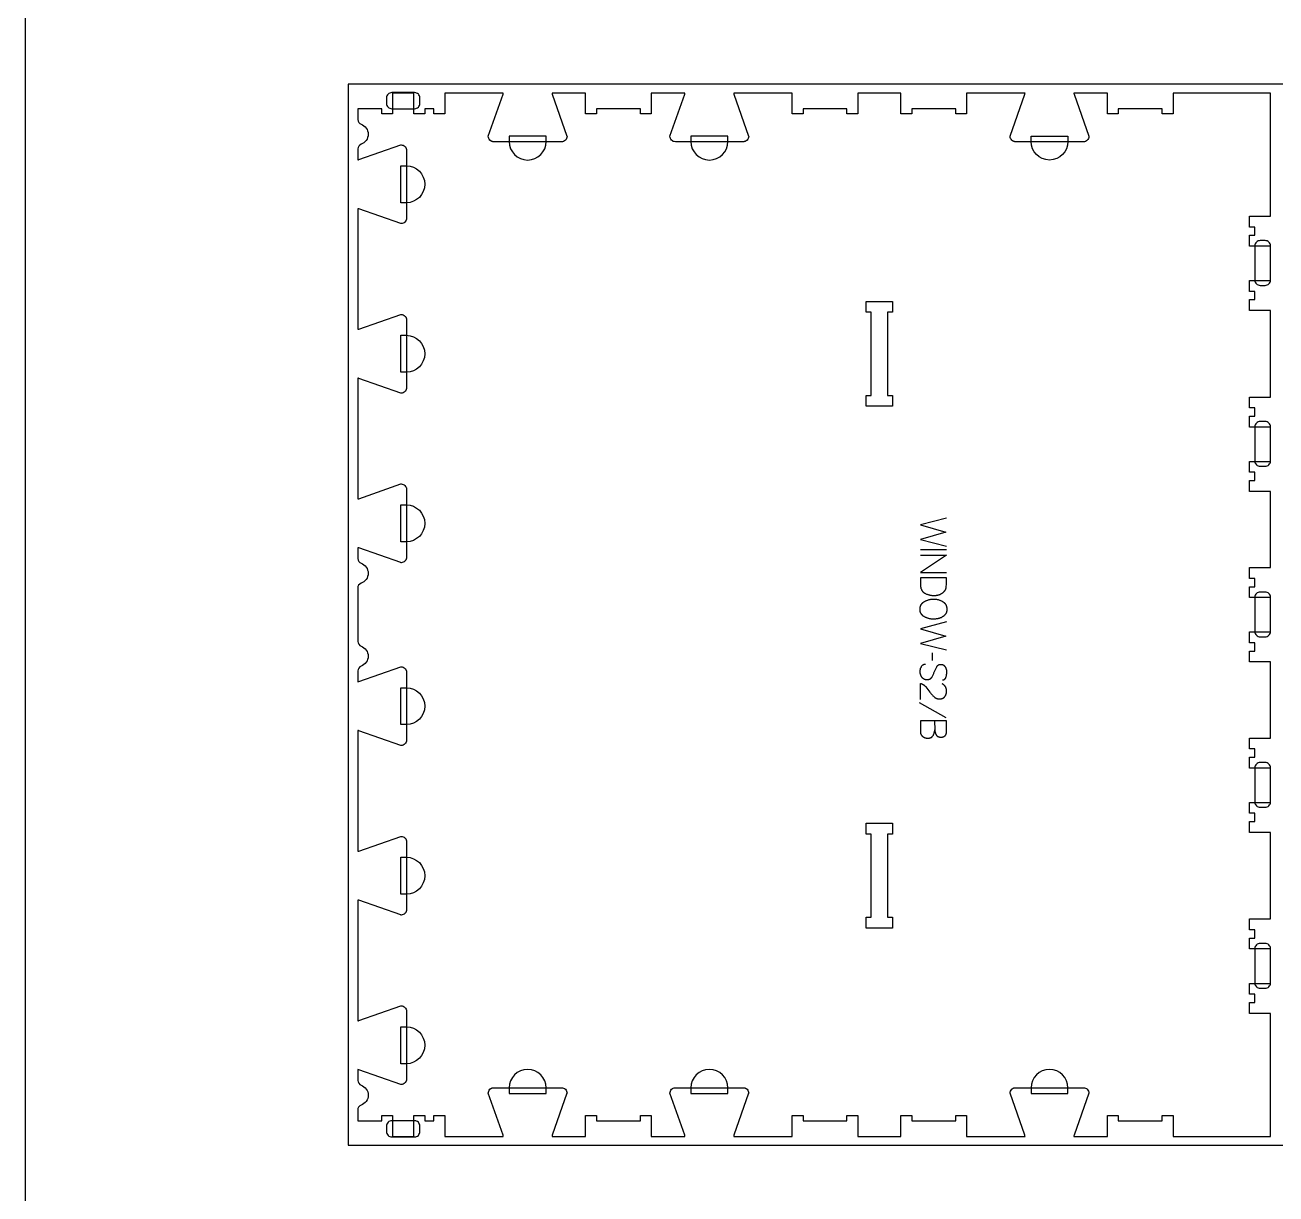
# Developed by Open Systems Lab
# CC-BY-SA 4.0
# Model space of a CAD drawing. Extents: x 0 to 4485, y 0 to 8771.
# Drawn here: x 0 to 1438, y 2387 to 3731 of the extents above; entities that cross this region are included whole.
import ezdxf

# ---------------------------------------------------------------- set-up
doc = ezdxf.new("R2010")
doc.units = 0
for name, color, linetype in [('0_SHEET_SPRUCEPLY_2440X122', 1, 'CONTINUOUS'), ('1_ANYTOOL_1MMDEEP_LABELS_S', 2, 'CONTINUOUS'), ('3_ANYTOOL_CUTTHROUGH_INSID', 4, 'CONTINUOUS'), ('4_ANYTOOL_CUTTHROUGH_OUTSI', 5, 'CONTINUOUS'), ('5_ANYTOOL_HALF_MILL_9MM_IN', 3, 'CONTINUOUS'), ('DONOTCUT', 7, 'CONTINUOUS')]:
    doc.layers.add(name, color=color, linetype=linetype)

msp = doc.modelspace()

# ---------------------------------------------------------------- linework, layer by layer
at = {"layer": '0_SHEET_SPRUCEPLY_2440X122'}
msp.add_lwpolyline([(371.7, 3662.6), (371.7, 2442.6), (2811.7, 2442.6), (2811.7, 3662.6)], close=True, dxfattribs=at)
at = {"layer": '1_ANYTOOL_1MMDEEP_LABELS_S', "color": 2}
for points in [[(1059.6, 3163.7), (1029.6, 3155.9), (1058.7, 3147.5), (1029.6, 3139), (1059.6, 3131.5)], [(1059.6, 3127.1), (1029.6, 3127.1)], [(1029.6, 3121.1), (1059.6, 3121.1), (1029.6, 3101.1), (1059.6, 3101.1)], [(1059.6, 3044.3), (1029.6, 3036.5), (1058.7, 3028.1), (1029.6, 3019.6), (1059.6, 3012.1)], [(1043.5, 2999.9), (1043.4, 3008.7)], [(1055, 2977.7), (1055.2, 2977.7), (1055.3, 2977.7), (1055.4, 2977.7), (1055.5, 2977.7), (1055.6, 2977.7), (1055.7, 2977.7), (1055.7, 2977.7), (1055.8, 2977.7), (1055.9, 2977.7), (1056, 2977.8), (1056.1, 2977.8), (1056.2, 2977.8), (1056.2, 2977.8), (1056.3, 2977.8), (1056.4, 2977.9), (1056.5, 2977.9), (1056.6, 2977.9), (1056.6, 2977.9), (1056.7, 2978), (1056.8, 2978), (1056.9, 2978), (1056.9, 2978.1), (1057, 2978.1), (1057.1, 2978.2), (1057.1, 2978.2), (1057.2, 2978.2), (1057.3, 2978.3), (1057.3, 2978.3), (1057.4, 2978.4), (1057.5, 2978.4), (1057.5, 2978.5), (1057.6, 2978.5), (1057.7, 2978.6), (1057.7, 2978.6), (1057.8, 2978.7), (1057.8, 2978.8), (1057.9, 2978.8), (1057.9, 2978.9), (1058, 2978.9), (1058.1, 2979), (1058.1, 2979.1), (1058.2, 2979.1), (1058.2, 2979.2), (1058.3, 2979.3), (1058.3, 2979.4), (1058.4, 2979.4), (1058.4, 2979.5), (1058.4, 2979.6), (1058.5, 2979.7), (1058.5, 2979.7), (1058.6, 2979.8), (1058.7, 2980), (1058.7, 2980.2), (1058.8, 2980.3), (1058.9, 2980.5), (1058.9, 2980.7), (1059, 2980.9), (1059.2, 2981.7), (1059.4, 2982.5), (1059.6, 2983.3), (1059.7, 2984.1), (1059.8, 2984.5), (1059.8, 2984.9), (1059.9, 2985.2), (1059.9, 2985.6), (1059.9, 2986), (1059.9, 2986.3), (1059.9, 2986.7), (1059.9, 2987), (1059.9, 2987.2), (1059.9, 2987.4), (1059.9, 2987.6), (1059.9, 2987.8), (1059.9, 2988), (1059.9, 2988.2), (1059.9, 2988.4), (1059.8, 2988.6), (1059.8, 2988.8), (1059.8, 2988.9), (1059.7, 2989.1), (1059.7, 2989.3), (1059.6, 2989.5), (1059.6, 2989.7), (1059.5, 2989.8), (1059.5, 2990), (1059.4, 2990.2), (1059.4, 2990.4), (1059.3, 2990.5), (1059.2, 2990.7), (1059.2, 2990.9), (1059.1, 2991), (1059, 2991.2), (1058.9, 2991.4), (1058.8, 2991.5), (1058.7, 2991.7), (1058.6, 2991.9), (1058.6, 2992), (1058.4, 2992.2), (1058.3, 2992.3), (1058.2, 2992.5), (1058.1, 2992.7), (1058, 2992.8), (1057.9, 2993), (1057.8, 2993.1), (1057.6, 2993.2), (1057.5, 2993.4), (1057.4, 2993.5), (1057.3, 2993.6), (1057.1, 2993.7), (1057, 2993.9), (1056.8, 2994), (1056.7, 2994.1), (1056.5, 2994.2), (1056.4, 2994.3), (1056.2, 2994.4), (1056.1, 2994.4), (1055.9, 2994.5), (1055.7, 2994.6), (1055.6, 2994.7), (1055.4, 2994.7), (1055.2, 2994.8), (1055.1, 2994.8), (1054.9, 2994.9), (1054.7, 2994.9), (1054.5, 2995), (1054.3, 2995), (1054.1, 2995.1), (1053.9, 2995.1), (1053.7, 2995.1), (1053.5, 2995.1), (1053.3, 2995.1), (1053.1, 2995.1), (1052.9, 2995.1), (1052.7, 2995.1), (1052.5, 2995.1), (1052.3, 2995.1), (1052.1, 2995.1), (1051.9, 2995.1), (1051.7, 2995), (1051.5, 2995), (1051.3, 2995), (1051.1, 2994.9), (1050.9, 2994.9), (1050.8, 2994.8), (1050.6, 2994.7), (1050.5, 2994.7), (1050.4, 2994.7), (1050.3, 2994.6), (1050.2, 2994.6), (1050.2, 2994.6), (1050.1, 2994.5), (1050, 2994.5), (1049.9, 2994.4), (1049.8, 2994.4), (1049.8, 2994.3), (1049.7, 2994.3), (1049.6, 2994.2), (1049.5, 2994.2), (1049.5, 2994.1), (1049.4, 2994.1), (1049.3, 2994), (1049.2, 2994), (1049.2, 2993.9), (1049.1, 2993.9), (1049, 2993.8), (1049, 2993.7), (1048.9, 2993.7), (1048.8, 2993.6), (1048.8, 2993.6), (1048.6, 2993.4), (1048.5, 2993.3), (1048.4, 2993.1), (1048.3, 2993), (1048.2, 2992.8), (1048.1, 2992.7), (1048, 2992.5), (1047.9, 2992.3), (1047.5, 2991.6), (1047.1, 2990.9), (1046.7, 2990.1), (1046.4, 2989.4), (1046, 2988.6), (1045.7, 2987.8), (1045.4, 2987), (1045.1, 2986.1), (1044.7, 2985.3), (1044.4, 2984.5), (1044.1, 2983.7), (1043.7, 2983), (1043.3, 2982.2), (1042.9, 2981.5), (1042.5, 2980.8), (1042.1, 2980.1), (1042, 2979.9), (1041.9, 2979.8), (1041.8, 2979.6), (1041.7, 2979.5), (1041.7, 2979.5), (1041.6, 2979.4), (1041.5, 2979.3), (1041.5, 2979.3), (1041.4, 2979.2), (1041.3, 2979.1), (1041.3, 2979.1), (1041.2, 2979), (1041.1, 2978.9), (1041.1, 2978.9), (1041, 2978.8), (1040.9, 2978.8), (1040.8, 2978.7), (1040.8, 2978.7), (1040.7, 2978.6), (1040.6, 2978.5), (1040.5, 2978.5), (1040.5, 2978.4), (1040.4, 2978.4), (1040.3, 2978.4), (1040.2, 2978.3), (1040.1, 2978.3), (1040.1, 2978.2), (1040, 2978.2), (1039.9, 2978.1), (1039.8, 2978.1), (1039.7, 2978.1), (1039.6, 2978), (1039.6, 2978), (1039.5, 2978), (1039.4, 2978), (1039.3, 2977.9), (1039.2, 2977.9), (1039, 2977.8), (1038.8, 2977.8), (1038.6, 2977.8), (1038.4, 2977.7), (1038.2, 2977.7), (1038, 2977.7), (1037.8, 2977.7), (1037.6, 2977.7), (1037.4, 2977.7), (1037.1, 2977.7), (1036.9, 2977.7), (1036.7, 2977.7), (1036.4, 2977.7), (1036.2, 2977.7), (1036, 2977.8), (1035.8, 2977.8), (1035.6, 2977.9), (1035.3, 2977.9), (1035.1, 2978), (1034.9, 2978), (1034.7, 2978.1), (1034.5, 2978.1), (1034.3, 2978.2), (1034.1, 2978.3), (1034, 2978.4), (1033.8, 2978.5), (1033.6, 2978.5), (1033.4, 2978.6), (1033.3, 2978.7), (1033.1, 2978.9), (1032.9, 2979), (1032.8, 2979.1), (1032.6, 2979.2), (1032.4, 2979.3), (1032.3, 2979.5), (1032.2, 2979.6), (1032, 2979.7), (1031.9, 2979.9), (1031.7, 2980), (1031.6, 2980.2), (1031.5, 2980.4), (1031.4, 2980.5), (1031.2, 2980.7), (1031.1, 2980.9), (1030.9, 2981.2), (1030.7, 2981.6), (1030.5, 2982), (1030.3, 2982.3), (1030.2, 2982.7), (1030, 2983.1), (1029.9, 2983.3), (1029.9, 2983.5), (1029.8, 2983.7), (1029.7, 2983.9), (1029.7, 2984), (1029.6, 2984.2), (1029.6, 2984.4), (1029.5, 2984.6), (1029.5, 2984.8), (1029.5, 2985), (1029.4, 2985.2), (1029.4, 2985.4), (1029.4, 2985.6), (1029.3, 2985.8), (1029.3, 2986.2), (1029.3, 2986.7), (1029.3, 2987.1), (1029.3, 2987.5), (1029.3, 2987.9), (1029.3, 2988.3), (1029.3, 2988.7), (1029.4, 2989.1), (1029.5, 2989.5), (1029.5, 2989.9), (1029.6, 2990.2), (1029.7, 2990.6), (1029.8, 2991), (1030, 2991.4), (1030.1, 2991.7), (1030.3, 2992.1), (1030.4, 2992.4), (1030.6, 2992.8), (1030.8, 2993.1), (1030.9, 2993.3), (1031, 2993.5), (1031.1, 2993.6), (1031.2, 2993.8), (1031.3, 2993.9), (1031.4, 2994.1), (1031.6, 2994.2), (1031.7, 2994.3), (1031.8, 2994.5), (1031.9, 2994.6), (1032.1, 2994.7), (1032.2, 2994.8), (1032.3, 2994.9), (1032.3, 2994.9), (1032.4, 2995), (1032.5, 2995), (1032.5, 2995.1), (1032.6, 2995.1), (1032.7, 2995.1), (1032.8, 2995.2), (1032.8, 2995.2), (1032.9, 2995.3), (1033, 2995.3), (1033.1, 2995.3), (1033.1, 2995.4), (1033.2, 2995.4), (1033.3, 2995.5), (1033.4, 2995.5), (1033.4, 2995.5), (1033.5, 2995.5), (1033.6, 2995.6), (1033.7, 2995.6), (1033.9, 2995.7), (1034, 2995.7), (1034.2, 2995.7), (1034.4, 2995.8), (1034.5, 2995.8), (1034.7, 2995.8), (1034.9, 2995.8), (1035.1, 2995.9), (1035.3, 2995.9), (1035.5, 2995.9)], [(1029.6, 2955.3), (1029.7, 2973.6), (1030.1, 2973.5), (1030.4, 2973.4), (1030.6, 2973.3), (1030.8, 2973.2), (1031, 2973.1), (1031.2, 2973.1), (1031.5, 2973), (1031.7, 2972.9), (1031.9, 2972.8), (1032.1, 2972.6), (1032.3, 2972.5), (1032.5, 2972.4), (1032.7, 2972.3), (1032.9, 2972.2), (1033.1, 2972.1), (1033.3, 2971.9), (1033.4, 2971.8), (1033.6, 2971.7), (1033.8, 2971.5), (1034, 2971.4), (1034.2, 2971.2), (1034.4, 2971.1), (1034.5, 2970.9), (1034.7, 2970.8), (1034.9, 2970.6), (1035, 2970.5), (1035.2, 2970.3), (1035.4, 2970.1), (1035.5, 2969.9), (1035.8, 2969.6), (1037.1, 2968.1), (1038.2, 2966.6), (1039.4, 2965.1), (1040.5, 2963.6), (1041.1, 2962.8), (1041.7, 2962.1), (1042.2, 2961.4), (1042.8, 2960.7), (1043.4, 2960), (1044, 2959.4), (1044.6, 2958.8), (1045.2, 2958.2), (1045.4, 2958), (1045.6, 2957.9), (1045.7, 2957.7), (1045.9, 2957.6), (1046.1, 2957.5), (1046.2, 2957.4), (1046.4, 2957.2), (1046.6, 2957.1), (1046.7, 2957), (1046.9, 2956.9), (1047.1, 2956.8), (1047.3, 2956.7), (1047.5, 2956.6), (1047.6, 2956.5), (1047.8, 2956.5), (1048, 2956.4), (1048.2, 2956.3), (1048.4, 2956.3), (1048.6, 2956.2), (1048.8, 2956.1), (1049, 2956.1), (1049.2, 2956), (1049.4, 2956), (1049.6, 2955.9), (1049.8, 2955.9), (1050, 2955.9), (1050.3, 2955.9), (1050.5, 2955.8), (1050.7, 2955.8), (1050.9, 2955.8), (1051.1, 2955.8), (1051.4, 2955.8), (1051.6, 2955.8), (1051.9, 2955.8), (1052.1, 2955.8), (1052.4, 2955.8), (1052.6, 2955.9), (1052.8, 2955.9), (1053, 2955.9), (1053.3, 2956), (1053.5, 2956), (1053.7, 2956), (1053.9, 2956.1), (1054.1, 2956.2), (1054.3, 2956.2), (1054.5, 2956.3), (1054.7, 2956.4), (1054.9, 2956.4), (1055.1, 2956.5), (1055.3, 2956.6), (1055.5, 2956.7), (1055.7, 2956.8), (1055.8, 2956.9), (1056, 2957), (1056.2, 2957.1), (1056.3, 2957.2), (1056.5, 2957.3), (1056.6, 2957.5), (1056.8, 2957.6), (1056.9, 2957.7), (1057.1, 2957.9), (1057.2, 2958), (1057.4, 2958.2), (1057.5, 2958.3), (1057.6, 2958.5), (1057.8, 2958.6), (1057.9, 2958.8), (1058, 2959), (1058.1, 2959.2), (1058.2, 2959.3), (1058.3, 2959.5), (1058.4, 2959.7), (1058.5, 2959.9), (1058.6, 2960), (1058.7, 2960.2), (1058.8, 2960.4), (1058.9, 2960.6), (1058.9, 2960.8), (1059, 2961), (1059.1, 2961.2), (1059.1, 2961.4), (1059.2, 2961.6), (1059.3, 2961.8), (1059.3, 2962), (1059.4, 2962.2), (1059.4, 2962.4), (1059.4, 2962.6), (1059.5, 2962.9), (1059.5, 2963.1), (1059.5, 2963.3), (1059.6, 2963.5), (1059.6, 2963.8), (1059.6, 2964), (1059.6, 2964.2), (1059.6, 2964.7), (1059.6, 2965.1), (1059.6, 2965.4), (1059.6, 2965.8), (1059.5, 2966.1), (1059.5, 2966.5), (1059.4, 2966.8), (1059.4, 2967.1), (1059.3, 2967.5), (1059.2, 2967.8), (1059.2, 2967.9), (1059.1, 2968.1), (1059.1, 2968.2), (1059, 2968.4), (1058.9, 2968.5), (1058.9, 2968.7), (1058.8, 2968.8), (1058.8, 2969), (1058.7, 2969.1), (1058.6, 2969.2), (1058.6, 2969.4), (1058.5, 2969.5), (1058.4, 2969.7), (1058.3, 2969.8), (1058.2, 2969.9), (1058.2, 2970.1), (1058.1, 2970.2), (1058, 2970.3), (1057.9, 2970.4), (1057.8, 2970.6), (1057.7, 2970.7), (1057.6, 2970.8), (1057.5, 2970.9), (1057.4, 2971), (1057.3, 2971.2), (1057.2, 2971.3), (1057.1, 2971.4), (1057, 2971.5), (1056.9, 2971.6), (1056.7, 2971.7), (1056.6, 2971.8), (1056.5, 2971.9), (1056.2, 2972.1), (1056, 2972.3), (1055.7, 2972.5), (1055.4, 2972.7), (1055.1, 2972.9), (1054.8, 2973), (1054.5, 2973.2)], [(1059.1, 2934.1), (1028.4, 2951.3)], [(1059.6, 2930.7), (1029.6, 2930.7), (1029.6, 2921), (1029.5, 2918.5), (1029.5, 2918.2), (1029.5, 2918), (1029.5, 2917.8), (1029.5, 2917.6), (1029.5, 2917.4), (1029.6, 2917.1), (1029.6, 2916.9), (1029.6, 2916.7), (1029.7, 2916.5), (1029.7, 2916.3), (1029.8, 2916.1), (1029.8, 2915.9), (1029.9, 2915.7), (1029.9, 2915.6), (1030, 2915.4), (1030.1, 2915.2), (1030.2, 2915), (1030.3, 2914.8), (1030.4, 2914.7), (1030.5, 2914.5), (1030.6, 2914.3), (1030.7, 2914.2), (1030.8, 2914), (1030.9, 2913.8), (1031.1, 2913.7), (1031.2, 2913.5), (1031.3, 2913.4), (1031.5, 2913.3), (1031.6, 2913.1), (1031.8, 2913), (1031.9, 2912.8), (1032.1, 2912.7), (1032.3, 2912.6), (1032.5, 2912.5), (1032.6, 2912.3), (1032.8, 2912.2), (1033, 2912.1), (1033.2, 2912), (1033.3, 2911.9), (1033.5, 2911.8), (1033.7, 2911.7), (1033.9, 2911.6), (1034, 2911.5), (1034.2, 2911.4), (1034.4, 2911.4), (1034.6, 2911.3), (1034.8, 2911.2), (1035, 2911.1), (1035.2, 2911.1), (1035.4, 2911), (1035.5, 2911), (1035.7, 2910.9), (1035.9, 2910.9), (1036.1, 2910.8), (1036.3, 2910.8), (1036.5, 2910.8), (1036.7, 2910.7), (1036.9, 2910.7), (1037.1, 2910.7), (1037.3, 2910.7), (1037.5, 2910.6), (1037.7, 2910.6), (1037.9, 2910.6), (1038.1, 2910.6), (1038.4, 2910.6), (1038.6, 2910.6), (1038.9, 2910.7), (1039.1, 2910.7), (1039.3, 2910.7), (1039.6, 2910.7), (1039.8, 2910.8), (1040, 2910.8), (1040.2, 2910.9), (1040.5, 2910.9), (1040.7, 2911), (1040.9, 2911), (1041.1, 2911.1), (1041.3, 2911.2), (1041.4, 2911.3), (1041.6, 2911.4), (1041.7, 2911.4), (1041.8, 2911.5), (1041.9, 2911.5), (1042, 2911.6), (1042.1, 2911.6), (1042.2, 2911.7), (1042.2, 2911.7), (1042.3, 2911.8), (1042.4, 2911.8), (1042.5, 2911.9), (1042.6, 2911.9), (1042.6, 2912), (1042.7, 2912.1), (1042.8, 2912.1), (1042.9, 2912.2), (1042.9, 2912.3), (1043, 2912.3), (1043.1, 2912.4), (1043.2, 2912.5), (1043.2, 2912.6), (1043.3, 2912.6), (1043.4, 2912.7), (1043.5, 2912.9), (1043.6, 2913), (1043.7, 2913.2), (1043.9, 2913.4), (1044, 2913.5), (1044.2, 2913.9), (1044.4, 2914.3), (1044.6, 2914.7), (1044.8, 2915), (1044.9, 2915.4), (1045.1, 2915.8), (1045.3, 2916.2), (1045.4, 2916.6), (1045.5, 2917.1), (1045.6, 2917.5), (1045.7, 2917.9), (1045.8, 2918.3), (1045.9, 2918.8), (1046, 2919.2), (1046, 2919.7), (1046.1, 2920.1)], [(1045.9, 2930.7), (1046.1, 2920.1), (1046.1, 2919.7), (1046.1, 2919.4), (1046.2, 2919), (1046.2, 2918.6), (1046.3, 2918.2), (1046.4, 2917.8), (1046.5, 2917.5), (1046.6, 2917.1), (1046.7, 2916.8), (1046.8, 2916.4), (1046.9, 2916.1), (1047, 2915.7), (1047.2, 2915.4), (1047.3, 2915.1), (1047.5, 2914.7), (1047.6, 2914.4), (1047.7, 2914.3), (1047.7, 2914.3), (1047.8, 2914.2), (1047.8, 2914.1), (1047.9, 2914), (1047.9, 2914), (1048, 2913.9), (1048, 2913.8), (1048.1, 2913.8), (1048.1, 2913.7), (1048.2, 2913.6), (1048.2, 2913.6), (1048.3, 2913.5), (1048.3, 2913.4), (1048.4, 2913.4), (1048.5, 2913.3), (1048.5, 2913.3), (1048.6, 2913.2), (1048.7, 2913.2), (1048.7, 2913.1), (1048.8, 2913), (1048.9, 2913), (1049, 2912.9), (1049, 2912.9), (1049.1, 2912.8), (1049.2, 2912.8), (1049.3, 2912.8), (1049.3, 2912.7), (1049.4, 2912.7), (1049.5, 2912.6), (1049.6, 2912.6), (1049.7, 2912.5), (1049.8, 2912.5), (1049.9, 2912.5), (1050, 2912.4), (1050.2, 2912.3), (1050.4, 2912.3), (1050.6, 2912.2), (1050.8, 2912.2), (1051, 2912.1), (1051.2, 2912.1), (1051.4, 2912), (1051.7, 2912), (1051.9, 2912), (1052.1, 2912), (1052.4, 2911.9), (1052.6, 2911.9), (1052.9, 2911.9), (1053.1, 2911.9), (1053.5, 2911.9), (1053.7, 2911.9), (1053.9, 2911.9), (1054.1, 2912), (1054.3, 2912), (1054.5, 2912), (1054.6, 2912), (1054.8, 2912), (1055, 2912.1), (1055.2, 2912.1), (1055.3, 2912.1), (1055.5, 2912.2), (1055.7, 2912.2), (1055.8, 2912.3), (1056, 2912.3), (1056.1, 2912.4), (1056.3, 2912.4), (1056.4, 2912.5), (1056.5, 2912.6), (1056.7, 2912.6), (1056.8, 2912.7), (1056.9, 2912.8), (1057.1, 2912.9), (1057.2, 2912.9), (1057.3, 2913), (1057.4, 2913.1), (1057.6, 2913.2), (1057.7, 2913.3), (1057.8, 2913.4), (1057.9, 2913.5), (1058, 2913.6), (1058.1, 2913.7), (1058.2, 2913.8), (1058.3, 2913.9), (1058.4, 2914), (1058.5, 2914.1), (1058.5, 2914.3), (1058.6, 2914.4), (1058.7, 2914.5), (1058.8, 2914.7), (1058.8, 2914.8), (1058.9, 2914.9), (1059, 2915.1), (1059, 2915.2), (1059.1, 2915.4), (1059.1, 2915.5), (1059.2, 2915.7), (1059.2, 2915.8), (1059.3, 2916), (1059.3, 2916.2), (1059.4, 2916.3), (1059.4, 2916.5), (1059.4, 2916.7), (1059.5, 2916.9), (1059.5, 2917), (1059.5, 2917.2), (1059.5, 2917.4), (1059.6, 2917.6), (1059.6, 2917.8), (1059.6, 2918.2), (1059.6, 2918.6), (1059.6, 2930.7)]]:
    msp.add_lwpolyline(points, dxfattribs=at)
for points in [[(1059.6, 3095), (1029.6, 3095), (1029.7, 3086.5), (1029.7, 3086.1), (1029.7, 3085.7), (1029.7, 3085.3), (1029.8, 3084.9), (1029.8, 3084.5), (1029.9, 3084.2), (1030, 3083.8), (1030, 3083.4), (1030.1, 3083.1), (1030.2, 3082.8), (1030.3, 3082.4), (1030.4, 3082.1), (1030.6, 3081.8), (1030.6, 3081.6), (1030.7, 3081.5), (1030.8, 3081.3), (1030.8, 3081.2), (1030.9, 3081), (1031, 3080.9), (1031.1, 3080.7), (1031.1, 3080.6), (1031.2, 3080.5), (1031.3, 3080.3), (1031.4, 3080.2), (1031.5, 3080), (1031.6, 3079.9), (1031.7, 3079.8), (1031.8, 3079.7), (1031.9, 3079.5), (1032, 3079.4), (1032.1, 3079.3), (1032.2, 3079.2), (1032.3, 3079), (1032.4, 3078.9), (1032.5, 3078.8), (1032.7, 3078.7), (1032.8, 3078.6), (1032.9, 3078.5), (1033, 3078.4), (1033.2, 3078.3), (1033.3, 3078.2), (1033.4, 3078.1), (1033.5, 3078), (1033.7, 3077.9), (1033.8, 3077.8), (1034.1, 3077.6), (1034.4, 3077.4), (1034.7, 3077.3), (1035.3, 3076.9), (1035.9, 3076.6), (1036.6, 3076.4), (1037.2, 3076.1), (1037.9, 3075.9), (1038.5, 3075.7), (1039.2, 3075.5), (1039.8, 3075.3), (1040.5, 3075.1), (1041.1, 3075), (1041.8, 3074.9), (1042.5, 3074.8), (1043.2, 3074.7), (1043.9, 3074.7), (1044.6, 3074.7), (1045.3, 3074.6), (1045.9, 3074.7), (1046.5, 3074.7), (1047.1, 3074.7), (1047.6, 3074.8), (1048.2, 3074.9), (1048.5, 3074.9), (1048.8, 3075), (1049.1, 3075.1), (1049.3, 3075.1), (1049.6, 3075.2), (1049.9, 3075.3), (1050.2, 3075.3), (1050.4, 3075.4), (1050.7, 3075.5), (1051, 3075.6), (1051.3, 3075.7), (1051.5, 3075.8), (1051.8, 3075.9), (1052.1, 3076), (1052.6, 3076.3), (1053.1, 3076.5), (1053.6, 3076.8), (1054.1, 3077.1), (1054.4, 3077.3), (1054.7, 3077.5), (1055, 3077.7), (1055.3, 3077.9), (1055.6, 3078.1), (1055.8, 3078.3), (1056.1, 3078.6), (1056.3, 3078.8), (1056.5, 3079), (1056.8, 3079.2), (1057, 3079.5), (1057.2, 3079.7), (1057.4, 3079.9), (1057.6, 3080.2), (1057.7, 3080.4), (1057.9, 3080.6), (1058.1, 3080.9), (1058.2, 3081.1), (1058.4, 3081.4), (1058.5, 3081.7), (1058.6, 3081.9), (1058.7, 3082.2), (1058.8, 3082.5), (1058.9, 3082.7), (1059, 3083), (1059.1, 3083.3), (1059.1, 3083.6), (1059.2, 3083.9), (1059.2, 3084.1), (1059.3, 3084.4), (1059.3, 3084.7), (1059.3, 3085), (1059.4, 3087.5), (1059.5, 3089.9), (1059.6, 3092.5)], [(1059.9, 3058.6), (1059.9, 3058.2), (1059.9, 3057.8), (1059.9, 3057.5), (1059.9, 3057.1), (1059.8, 3057), (1059.8, 3056.8), (1059.8, 3056.6), (1059.7, 3056.4), (1059.7, 3056.3), (1059.7, 3056.1), (1059.6, 3056), (1059.6, 3055.8), (1059.5, 3055.6), (1059.5, 3055.5), (1059.4, 3055.3), (1059.4, 3055.2), (1059.3, 3055), (1059.2, 3054.9), (1059.2, 3054.7), (1059.1, 3054.6), (1059, 3054.4), (1059, 3054.3), (1058.9, 3054.1), (1058.8, 3054), (1058.7, 3053.9), (1058.6, 3053.7), (1058.6, 3053.6), (1058.5, 3053.5), (1058.3, 3053.2), (1058.1, 3053), (1057.9, 3052.7), (1057.7, 3052.5), (1057.5, 3052.2), (1057.2, 3052), (1057, 3051.8), (1056.8, 3051.6), (1056.6, 3051.3), (1056.3, 3051.1), (1056.1, 3050.9), (1055.8, 3050.7), (1055.5, 3050.6), (1055.3, 3050.4), (1055, 3050.2), (1054.7, 3050), (1054.4, 3049.9), (1054.1, 3049.7), (1053.8, 3049.5), (1053.6, 3049.4), (1053.3, 3049.2), (1052.9, 3049.1), (1052.6, 3049), (1052.3, 3048.9), (1052, 3048.7), (1051.7, 3048.6), (1051.4, 3048.5), (1051, 3048.4), (1050.7, 3048.3), (1050.4, 3048.2), (1050, 3048.1), (1049.7, 3048), (1049, 3047.9), (1048.3, 3047.8), (1047.7, 3047.7), (1047, 3047.6), (1046.4, 3047.5), (1045.7, 3047.5), (1045.1, 3047.4), (1044.4, 3047.4), (1043.8, 3047.4), (1043.2, 3047.5), (1042.5, 3047.5), (1041.9, 3047.6), (1041.2, 3047.7), (1040.6, 3047.8), (1040, 3048), (1039.3, 3048.1), (1038.7, 3048.3), (1038.1, 3048.5), (1037.4, 3048.7), (1036.8, 3049), (1036.1, 3049.3), (1035.5, 3049.5), (1034.9, 3049.9), (1034.2, 3050.2), (1033.9, 3050.4), (1033.6, 3050.6), (1033.3, 3050.7), (1033, 3050.9), (1032.8, 3051.1), (1032.5, 3051.3), (1032.2, 3051.6), (1032, 3051.8), (1031.9, 3051.9), (1031.8, 3052), (1031.7, 3052.1), (1031.5, 3052.2), (1031.4, 3052.4), (1031.3, 3052.5), (1031.2, 3052.6), (1031.1, 3052.7), (1031, 3052.8), (1030.9, 3053), (1030.8, 3053.1), (1030.7, 3053.2), (1030.7, 3053.4), (1030.6, 3053.5), (1030.5, 3053.6), (1030.4, 3053.8), (1030.3, 3053.9), (1030.3, 3054), (1030.2, 3054.2), (1030.1, 3054.3), (1030, 3054.5), (1030, 3054.6), (1029.9, 3054.7), (1029.8, 3054.9), (1029.8, 3055), (1029.7, 3055.2), (1029.7, 3055.3), (1029.6, 3055.5), (1029.5, 3055.8), (1029.4, 3056.1), (1029.4, 3056.5), (1029.3, 3056.8), (1029.3, 3057.1), (1029.2, 3057.5), (1029.2, 3057.8), (1029.2, 3058.2), (1029.1, 3058.5), (1029.1, 3058.9), (1029.1, 3059.3), (1029.2, 3059.7), (1029.2, 3060), (1029.2, 3060.4), (1029.3, 3060.8), (1029.3, 3061.1), (1029.4, 3061.5), (1029.5, 3061.8), (1029.5, 3062.1), (1029.6, 3062.4), (1029.7, 3062.6), (1029.7, 3062.8), (1029.8, 3062.9), (1029.9, 3063.1), (1029.9, 3063.2), (1030, 3063.4), (1030.1, 3063.5), (1030.1, 3063.7), (1030.2, 3063.8), (1030.3, 3064), (1030.3, 3064.1), (1030.4, 3064.2), (1030.5, 3064.4), (1030.6, 3064.5), (1030.7, 3064.6), (1030.8, 3064.8), (1030.9, 3064.9), (1031, 3065), (1031.1, 3065.2), (1031.2, 3065.3), (1031.3, 3065.4), (1031.4, 3065.5), (1031.5, 3065.7), (1031.6, 3065.8), (1031.7, 3065.9), (1031.8, 3066), (1031.9, 3066.1), (1032, 3066.3), (1032.2, 3066.4), (1032.3, 3066.5), (1032.6, 3066.7), (1032.8, 3066.9), (1033.1, 3067.1), (1033.4, 3067.3), (1033.7, 3067.5), (1034, 3067.7), (1034.3, 3067.8), (1035, 3068.2), (1035.6, 3068.5), (1036.3, 3068.8), (1036.9, 3069.1), (1037.6, 3069.3), (1038.2, 3069.5), (1038.9, 3069.7), (1039.5, 3069.9), (1040.2, 3070.1), (1040.8, 3070.2), (1041.5, 3070.3), (1042.1, 3070.4), (1042.8, 3070.5), (1043.4, 3070.6), (1044.1, 3070.6), (1044.7, 3070.6), (1045.4, 3070.6), (1046.1, 3070.6), (1046.8, 3070.5), (1047.5, 3070.4), (1048.1, 3070.3), (1048.8, 3070.2), (1049.5, 3070.1), (1050.1, 3069.9), (1050.8, 3069.7), (1051.4, 3069.5), (1052, 3069.2), (1052.7, 3069), (1053.3, 3068.7), (1053.9, 3068.4), (1054.5, 3068.1), (1055.1, 3067.7), (1055.4, 3067.5), (1055.7, 3067.3), (1056, 3067.1), (1056.3, 3066.9), (1056.5, 3066.7), (1056.8, 3066.5), (1057, 3066.3), (1057.2, 3066.1), (1057.3, 3065.9), (1057.5, 3065.8), (1057.6, 3065.7), (1057.7, 3065.6), (1057.8, 3065.5), (1057.9, 3065.3), (1058, 3065.2), (1058.1, 3065.1), (1058.2, 3064.9), (1058.2, 3064.8), (1058.3, 3064.7), (1058.4, 3064.5), (1058.5, 3064.4), (1058.6, 3064.3), (1058.7, 3064.1), (1058.7, 3064), (1058.8, 3063.8), (1058.9, 3063.7), (1059, 3063.4), (1059.1, 3063.1), (1059.3, 3062.8), (1059.4, 3062.5), (1059.5, 3062.2), (1059.6, 3061.8), (1059.6, 3061.5), (1059.7, 3061.1), (1059.8, 3060.8), (1059.8, 3060.4), (1059.9, 3060.1), (1059.9, 3059.7), (1059.9, 3059.3), (1059.9, 3059)]]:
    msp.add_lwpolyline(points, close=True, dxfattribs=at)
at = {"layer": '3_ANYTOOL_CUTTHROUGH_INSID', "color": 4}
for points in [[(997.4, 3292.3), (967.1, 3292.3), (967.1, 3304.8), (973.1, 3304.8), (973.1, 3400.3), (967.1, 3400.3), (967.1, 3412.8), (997.6, 3412.8), (997.6, 3400.3), (991.6, 3400.3), (991.6, 3304.8), (997.6, 3304.8), (997.6, 3292.3)], [(997.6, 2812.6), (997.6, 2800.3), (991.6, 2800.3), (991.6, 2704.8), (997.6, 2704.8), (997.6, 2692.3), (967.1, 2692.3), (967.1, 2704.8), (973.1, 2704.8), (973.1, 2800.3), (967.1, 2800.3), (967.1, 2812.8), (997.6, 2812.8)]]:
    msp.add_lwpolyline(points, close=True, dxfattribs=at)
at = {"layer": '4_ANYTOOL_CUTTHROUGH_OUTSI', "color": 5}
msp.add_lwpolyline([(382.6, 3621.9, 0.317837), (386.4, 3616.5, -0.707107), (386.4, 3593.4, 0.317837), (382.6, 3588), (382.6, 3575.6, 0.061485), (384, 3575.8), (432.3, 3592.7), (432.4, 3592.7), (432.4, 3592.7, -0.198912), (436.8, 3590.9), (436.9, 3590.8), (437, 3590.7), (437.1, 3590.6), (437.2, 3590.5), (437.3, 3590.3), (437.4, 3590.2), (437.5, 3590.1), (437.5, 3590), (437.6, 3589.8), (437.7, 3589.7), (437.8, 3589.6), (437.9, 3589.4), (437.9, 3589.3), (438, 3589.2), (438.1, 3589), (438.1, 3588.9), (438.2, 3588.7), (438.2, 3588.6), (438.3, 3588.4), (438.3, 3588.3), (438.4, 3588.2), (438.4, 3588), (438.5, 3587.9), (438.5, 3587.7), (438.5, 3587.5), (438.5, 3587.4), (438.6, 3587.2), (438.6, 3587.1), (438.6, 3586.9), (438.6, 3586.8), (438.6, 3586.6), (438.6, 3586.5), (438.6, 3508.5, -0.414214), (432.4, 3502.2), (432.3, 3502.2), (432.3, 3502.3), (384, 3519.2), (384, 3519.2, 0.061485), (382.6, 3519.4), (382.6, 3380.7, 0.061485), (384, 3380.9), (432.3, 3397.8), (432.4, 3397.8), (432.4, 3397.8, -0.198912), (436.8, 3396), (436.9, 3395.9), (437, 3395.8), (437.1, 3395.7), (437.2, 3395.6), (437.3, 3395.4), (437.4, 3395.3), (437.5, 3395.2), (437.5, 3395.1), (437.6, 3394.9), (437.7, 3394.8), (437.8, 3394.7), (437.9, 3394.5), (437.9, 3394.4), (438, 3394.3), (438.1, 3394.1), (438.1, 3394), (438.2, 3393.8), (438.2, 3393.7), (438.3, 3393.5), (438.3, 3393.4), (438.4, 3393.3), (438.4, 3393.1), (438.5, 3393), (438.5, 3392.8), (438.5, 3392.6), (438.5, 3392.5), (438.6, 3392.3), (438.6, 3392.2), (438.6, 3392), (438.6, 3391.9), (438.6, 3391.7), (438.6, 3391.6), (438.6, 3313.6), (438.6, 3313.4), (438.6, 3313.3), (438.6, 3313.1), (438.6, 3313), (438.6, 3312.8), (438.5, 3312.7), (438.5, 3312.5), (438.5, 3312.4), (438.5, 3312.2), (438.4, 3312.1), (438.4, 3311.9), (438.3, 3311.8), (438.3, 3311.6), (438.2, 3311.5), (438.2, 3311.3), (438.1, 3311.2), (438.1, 3311.1), (438, 3310.9), (437.9, 3310.8), (437.9, 3310.6), (437.8, 3310.5), (437.7, 3310.4), (437.6, 3310.2), (437.5, 3310.1), (437.5, 3310), (437.4, 3309.9), (437.3, 3309.7), (437.2, 3309.6), (437.1, 3309.5), (437, 3309.4), (436.9, 3309.3), (436.8, 3309.2, -0.198912), (432.4, 3307.3), (432.3, 3307.3), (432.3, 3307.4), (384, 3324.3), (384, 3324.3, 0.061485), (382.6, 3324.5), (382.6, 3185.8, 0.061485), (384, 3186), (432.3, 3202.9), (432.4, 3202.9), (432.4, 3202.9, -0.414214), (438.6, 3196.7), (438.6, 3118.7), (438.6, 3118.5), (438.6, 3118.4), (438.6, 3118.2), (438.6, 3118.1), (438.6, 3117.9), (438.5, 3117.8), (438.5, 3117.6), (438.5, 3117.5), (438.5, 3117.3), (438.4, 3117.2), (438.4, 3117), (438.3, 3116.9), (438.3, 3116.7), (438.2, 3116.6), (438.2, 3116.4), (438.1, 3116.3), (438.1, 3116.2), (438, 3116), (437.9, 3115.9), (437.9, 3115.7), (437.8, 3115.6), (437.7, 3115.5), (437.6, 3115.3), (437.5, 3115.2), (437.5, 3115.1), (437.4, 3115), (437.3, 3114.8), (437.2, 3114.7), (437.1, 3114.6), (437, 3114.5), (436.9, 3114.4), (436.8, 3114.3, -0.198912), (432.4, 3112.4), (432.3, 3112.4), (432.3, 3112.5), (384, 3129.4), (384, 3129.4, 0.061485), (382.6, 3129.6), (382.6, 3117.2, 0.317837), (386.4, 3111.8, -0.707107), (386.4, 3088.7, 0.317837), (382.6, 3083.2), (382.6, 3021.9, 0.317837), (386.4, 3016.5, -0.707107), (386.4, 2993.4, 0.317837), (382.6, 2988), (382.6, 2975.6, 0.061485), (384, 2975.8), (432.3, 2992.7), (432.4, 2992.7), (432.4, 2992.7, -0.198912), (436.8, 2990.9), (436.9, 2990.8), (437, 2990.7), (437.1, 2990.6), (437.2, 2990.5), (437.3, 2990.3), (437.4, 2990.2), (437.5, 2990.1), (437.5, 2990), (437.6, 2989.8), (437.7, 2989.7), (437.8, 2989.6), (437.9, 2989.4), (437.9, 2989.3), (438, 2989.2), (438.1, 2989), (438.1, 2988.9), (438.2, 2988.7), (438.2, 2988.6), (438.3, 2988.4), (438.3, 2988.3), (438.4, 2988.2), (438.4, 2988), (438.5, 2987.9), (438.5, 2987.7), (438.5, 2987.5), (438.5, 2987.4), (438.6, 2987.2), (438.6, 2987.1), (438.6, 2986.9), (438.6, 2986.8), (438.6, 2986.6), (438.6, 2986.5), (438.6, 2908.5, -0.414214), (432.4, 2902.2), (432.3, 2902.2), (432.3, 2902.3), (384, 2919.2), (384, 2919.2, 0.061485), (382.6, 2919.4), (382.6, 2780.7, 0.061485), (384, 2780.9), (432.3, 2797.8), (432.4, 2797.8), (432.4, 2797.8, -0.198912), (436.8, 2796), (436.9, 2795.9), (437, 2795.8), (437.1, 2795.7), (437.2, 2795.6), (437.3, 2795.4), (437.4, 2795.3), (437.5, 2795.2), (437.5, 2795.1), (437.6, 2794.9), (437.7, 2794.8), (437.8, 2794.7), (437.9, 2794.5), (437.9, 2794.4), (438, 2794.3), (438.1, 2794.1), (438.1, 2794), (438.2, 2793.8), (438.2, 2793.7), (438.3, 2793.5), (438.3, 2793.4), (438.4, 2793.3), (438.4, 2793.1), (438.5, 2793), (438.5, 2792.8), (438.5, 2792.6), (438.5, 2792.5), (438.6, 2792.3), (438.6, 2792.2), (438.6, 2792), (438.6, 2791.9), (438.6, 2791.7), (438.6, 2791.6), (438.6, 2713.6), (438.6, 2713.4), (438.6, 2713.3), (438.6, 2713.1), (438.6, 2713), (438.6, 2712.8), (438.5, 2712.7), (438.5, 2712.5), (438.5, 2712.4), (438.5, 2712.2), (438.4, 2712.1), (438.4, 2711.9), (438.3, 2711.8), (438.3, 2711.6), (438.2, 2711.5), (438.2, 2711.3), (438.1, 2711.2), (438.1, 2711.1), (438, 2710.9), (437.9, 2710.8), (437.9, 2710.6), (437.8, 2710.5), (437.7, 2710.4), (437.6, 2710.2), (437.5, 2710.1), (437.5, 2710), (437.4, 2709.9), (437.3, 2709.7), (437.2, 2709.6), (437.1, 2709.5), (437, 2709.4), (436.9, 2709.3), (436.8, 2709.2, -0.198912), (432.4, 2707.3), (432.3, 2707.3), (432.3, 2707.4), (384, 2724.3), (384, 2724.3, 0.061485), (382.6, 2724.5), (382.6, 2585.8, 0.061485), (384, 2586), (432.3, 2602.9), (432.4, 2602.9), (432.4, 2602.9, -0.414214), (438.6, 2596.7), (438.6, 2518.7), (438.6, 2518.5), (438.6, 2518.4), (438.6, 2518.2), (438.6, 2518.1), (438.6, 2517.9), (438.5, 2517.8), (438.5, 2517.6), (438.5, 2517.5), (438.5, 2517.3), (438.4, 2517.2), (438.4, 2517), (438.3, 2516.9), (438.3, 2516.7), (438.2, 2516.6), (438.2, 2516.4), (438.1, 2516.3), (438.1, 2516.2), (438, 2516), (437.9, 2515.9), (437.9, 2515.7), (437.8, 2515.6), (437.7, 2515.5), (437.6, 2515.3), (437.5, 2515.2), (437.5, 2515.1), (437.4, 2515), (437.3, 2514.8), (437.2, 2514.7), (437.1, 2514.6), (437, 2514.5), (436.9, 2514.4), (436.8, 2514.3, -0.198912), (432.4, 2512.4), (432.3, 2512.4), (432.3, 2512.5), (384, 2529.4), (384, 2529.4, 0.061485), (382.6, 2529.6), (382.6, 2517.2, 0.317837), (386.4, 2511.8, -0.317837), (394.6, 2500.2, -0.317837), (386.4, 2488.7, 0.317837), (382.6, 2483.2), (382.6, 2470.8), (410.1, 2470.8), (410.1, 2476.8), (422.6, 2476.8), (422.6, 2452.8), (447.1, 2452.8), (447.1, 2476.8), (459.6, 2476.8), (459.6, 2470.8), (470.1, 2470.8), (470.1, 2476.8), (482.6, 2476.8), (482.6, 2452.8), (549.8, 2452.8), (549.8, 2452.8, 0.061485), (549.6, 2454.2), (532.7, 2502.5), (532.7, 2502.6), (532.7, 2502.6), (532.7, 2502.6, -0.198912), (534.5, 2507), (534.6, 2507.1), (534.7, 2507.2), (534.8, 2507.3), (534.9, 2507.4), (535, 2507.5), (535.2, 2507.6), (535.3, 2507.7), (535.4, 2507.8), (535.5, 2507.9), (535.7, 2507.9), (535.8, 2508), (535.9, 2508.1), (536.1, 2508.2), (536.2, 2508.2), (536.4, 2508.3), (536.5, 2508.4), (536.7, 2508.4), (536.8, 2508.5), (536.9, 2508.5), (537.1, 2508.6), (537.2, 2508.6), (537.4, 2508.7), (537.5, 2508.7), (537.7, 2508.7), (537.8, 2508.8), (538, 2508.8), (538.1, 2508.8), (538.3, 2508.8), (538.5, 2508.8), (538.6, 2508.8), (538.8, 2508.8), (538.9, 2508.8), (616.9, 2508.8, -0.414214), (623.2, 2502.6), (623.2, 2502.6), (623.1, 2502.5), (606.2, 2454.2), (606.2, 2454.2, 0.061485), (606, 2452.8), (644.6, 2452.8), (644.6, 2476.6), (644.6, 2476.8), (657.1, 2476.8), (657.1, 2476.6), (657.1, 2470.8), (707.6, 2470.8), (707.6, 2476.8), (720.1, 2476.8), (720.1, 2476.6), (720.1, 2452.8), (758.7, 2452.8), (758.7, 2452.8, 0.061485), (758.5, 2454.2), (741.6, 2502.5), (741.6, 2502.6), (741.6, 2502.6), (741.6, 2502.6, -0.414214), (747.8, 2508.8), (825.8, 2508.8), (826, 2508.8), (826.1, 2508.8), (826.3, 2508.8), (826.4, 2508.8), (826.6, 2508.8), (826.7, 2508.8), (826.9, 2508.8), (827, 2508.7), (827.2, 2508.7), (827.3, 2508.7), (827.5, 2508.6), (827.6, 2508.6), (827.8, 2508.5), (827.9, 2508.5), (828.1, 2508.4), (828.2, 2508.4), (828.3, 2508.3), (828.5, 2508.2), (828.6, 2508.2), (828.8, 2508.1), (828.9, 2508), (829, 2507.9), (829.2, 2507.9), (829.3, 2507.8), (829.4, 2507.7), (829.5, 2507.6), (829.7, 2507.5), (829.8, 2507.4), (829.9, 2507.3), (830, 2507.2), (830.1, 2507.1), (830.2, 2507, -0.198912), (832.1, 2502.6), (832.1, 2502.6), (832, 2502.5), (815.1, 2454.2), (815.1, 2454.2, 0.061485), (814.9, 2452.8), (882.1, 2452.8), (882.1, 2476.8), (894.6, 2476.8), (894.6, 2470.8), (945.1, 2470.8), (945.1, 2476.8), (957.6, 2476.8), (957.6, 2452.8), (1007.1, 2452.8), (1007.1, 2476.8), (1019.6, 2476.8), (1019.6, 2470.8), (1070.1, 2470.8), (1070.1, 2476.8), (1082.6, 2476.8), (1082.6, 2452.8), (1149.8, 2452.8), (1149.8, 2452.8, 0.061485), (1149.6, 2454.2), (1132.7, 2502.6), (1132.7, 2502.6), (1132.7, 2502.6, -0.198912), (1134.5, 2507), (1134.6, 2507.1), (1134.7, 2507.2), (1134.8, 2507.3), (1134.9, 2507.4), (1135, 2507.5), (1135.2, 2507.6), (1135.3, 2507.7), (1135.4, 2507.8), (1135.5, 2507.9), (1135.7, 2507.9), (1135.8, 2508), (1135.9, 2508.1), (1136.1, 2508.2), (1136.2, 2508.2), (1136.4, 2508.3), (1136.5, 2508.4), (1136.7, 2508.4), (1136.8, 2508.5), (1136.9, 2508.5), (1137.1, 2508.6), (1137.2, 2508.6), (1137.4, 2508.7), (1137.5, 2508.7), (1137.7, 2508.7), (1137.8, 2508.8), (1138, 2508.8), (1138.1, 2508.8), (1138.3, 2508.8), (1138.5, 2508.8), (1138.6, 2508.8), (1138.8, 2508.8), (1138.9, 2508.8), (1216.9, 2508.8, -0.414214), (1223.2, 2502.6), (1223.2, 2502.6), (1223.1, 2502.5), (1206.2, 2454.2), (1206.2, 2454.2, 0.061485), (1206, 2452.8), (1244.6, 2452.8), (1244.6, 2476.8), (1257.1, 2476.8), (1257.1, 2470.8), (1307.6, 2470.8), (1307.6, 2476.8), (1320.1, 2476.8), (1320.1, 2452.8), (1432.1, 2452.8), (1432.1, 2594.3), (1408.1, 2594.3), (1408.1, 2606.8), (1414.1, 2606.8), (1414.1, 2616.3), (1408.1, 2616.3), (1408.1, 2628.8), (1432.1, 2628.8), (1432.1, 2668.3), (1408.1, 2668.3), (1408.1, 2680.8), (1414.1, 2680.8), (1414.1, 2690.3), (1408.1, 2690.3), (1408.1, 2702.8), (1432.1, 2702.8), (1432.1, 2802.3), (1408.1, 2802.3), (1408.1, 2814.8), (1414.1, 2814.8), (1414.1, 2824.3), (1408.1, 2824.3), (1408.1, 2836.8), (1432.1, 2836.8), (1432.1, 2876.3), (1408.1, 2876.3), (1408.1, 2888.8), (1414.1, 2888.8), (1414.1, 2898.3), (1408.1, 2898.3), (1408.1, 2910.8), (1432.1, 2910.8), (1432.1, 2998.3), (1408.1, 2998.3), (1408.1, 3010.8), (1414.1, 3010.8), (1414.1, 3020.3), (1408.1, 3020.3), (1408.1, 3032.8), (1432.1, 3032.8), (1432.1, 3072.3), (1408.1, 3072.3), (1408.1, 3084.8), (1414.1, 3084.8), (1414.1, 3094.3), (1408.1, 3094.3), (1408.1, 3106.8), (1432.1, 3106.8), (1432.1, 3194.3), (1408.1, 3194.3), (1408.1, 3206.8), (1414.1, 3206.8), (1414.1, 3216.3), (1408.1, 3216.3), (1408.1, 3228.8), (1432.1, 3228.8), (1432.1, 3268.3), (1408.1, 3268.3), (1408.1, 3280.8), (1414.1, 3280.8), (1414.1, 3290.3), (1408.1, 3290.3), (1408.1, 3302.8), (1432.1, 3302.8), (1432.1, 3402.3), (1408.1, 3402.3), (1408.1, 3414.8), (1414.1, 3414.8), (1414.1, 3424.3), (1408.1, 3424.3), (1408.1, 3436.8), (1432.1, 3436.8), (1432.1, 3476.3), (1408.1, 3476.3), (1408.1, 3488.8), (1414.1, 3488.8), (1414.1, 3498.3), (1408.1, 3498.3), (1408.1, 3510.8), (1432.1, 3510.8), (1432.1, 3652.3), (1320.1, 3652.3), (1320.1, 3628.3), (1307.6, 3628.3), (1307.6, 3634.3), (1257.1, 3634.3), (1257.1, 3628.3), (1244.6, 3628.3), (1244.6, 3652.3), (1206, 3652.3), (1206, 3652.3, 0.061485), (1206.2, 3651), (1223.2, 3602.6), (1223.2, 3602.6), (1223.2, 3602.6, -0.414214), (1216.9, 3596.3), (1138.9, 3596.3), (1138.8, 3596.3), (1138.6, 3596.3), (1138.5, 3596.4), (1138.3, 3596.4), (1138.1, 3596.4), (1138, 3596.4), (1137.8, 3596.4), (1137.7, 3596.5), (1137.5, 3596.5), (1137.4, 3596.5), (1137.2, 3596.6), (1137.1, 3596.6), (1136.9, 3596.7), (1136.8, 3596.7), (1136.7, 3596.8), (1136.5, 3596.8), (1136.4, 3596.9), (1136.2, 3596.9), (1136.1, 3597), (1135.9, 3597.1), (1135.8, 3597.2), (1135.7, 3597.2), (1135.5, 3597.3), (1135.4, 3597.4), (1135.3, 3597.5), (1135.2, 3597.6), (1135, 3597.7), (1134.9, 3597.8), (1134.8, 3597.9), (1134.7, 3598), (1134.6, 3598.1), (1134.5, 3598.2, -0.198912), (1132.7, 3602.6), (1132.7, 3602.6), (1132.7, 3602.7), (1149.6, 3651), (1149.6, 3651, 0.061485), (1149.8, 3652.3), (1132.4, 3652.3), (1082.6, 3652.3), (1082.6, 3628.3), (1070.1, 3628.3), (1070.1, 3634.3), (1019.6, 3634.3), (1019.6, 3628.3), (1007.1, 3628.3), (1007.1, 3652.3), (957.6, 3652.3), (957.6, 3628.3), (945.1, 3628.3), (945.1, 3634.3), (894.6, 3634.3), (894.6, 3628.3), (882.1, 3628.3), (882.1, 3652.3), (832.4, 3652.3), (814.9, 3652.3), (814.9, 3652.3, 0.061485), (815.1, 3651), (832, 3602.7), (832.1, 3602.6), (832.1, 3602.6), (832.1, 3602.6, -0.198912), (830.2, 3598.2), (830.1, 3598.1), (830, 3598), (829.9, 3597.9), (829.8, 3597.8), (829.7, 3597.7), (829.5, 3597.6), (829.4, 3597.5), (829.3, 3597.4), (829.2, 3597.3), (829, 3597.2), (828.9, 3597.2), (828.8, 3597.1), (828.6, 3597), (828.5, 3596.9), (828.3, 3596.9), (828.2, 3596.8), (828.1, 3596.8), (827.9, 3596.7), (827.8, 3596.7), (827.6, 3596.6), (827.5, 3596.6), (827.3, 3596.5), (827.2, 3596.5), (827, 3596.5), (826.9, 3596.4), (826.7, 3596.4), (826.6, 3596.4), (826.4, 3596.4), (826.3, 3596.4), (826.1, 3596.3), (826, 3596.3), (825.8, 3596.3), (747.8, 3596.3, -0.414214), (741.6, 3602.6), (741.6, 3602.6), (741.6, 3602.7), (758.5, 3651), (758.5, 3651, 0.061485), (758.7, 3652.3), (720.1, 3652.3), (720.1, 3628.6), (720.1, 3628.3), (707.6, 3628.3), (707.6, 3634.3), (657.1, 3634.3), (657.1, 3628.3), (644.6, 3628.3), (644.6, 3628.6), (644.6, 3652.3), (606, 3652.3), (606, 3652.3, 0.061485), (606.2, 3651), (623.1, 3602.7), (623.2, 3602.6), (623.2, 3602.6), (623.2, 3602.6, -0.414214), (616.9, 3596.3), (538.9, 3596.3), (538.8, 3596.3), (538.6, 3596.3), (538.5, 3596.4), (538.3, 3596.4), (538.1, 3596.4), (538, 3596.4), (537.8, 3596.4), (537.7, 3596.5), (537.5, 3596.5), (537.4, 3596.5), (537.2, 3596.6), (537.1, 3596.6), (536.9, 3596.7), (536.8, 3596.7), (536.7, 3596.8), (536.5, 3596.8), (536.4, 3596.9), (536.2, 3596.9), (536.1, 3597), (535.9, 3597.1), (535.8, 3597.2), (535.7, 3597.2), (535.5, 3597.3), (535.4, 3597.4), (535.3, 3597.5), (535.2, 3597.6), (535, 3597.7), (534.9, 3597.8), (534.8, 3597.9), (534.7, 3598), (534.6, 3598.1), (534.5, 3598.2, -0.198912), (532.7, 3602.6), (532.7, 3602.6), (532.7, 3602.7), (549.6, 3651), (549.6, 3651, 0.061485), (549.8, 3652.3), (482.6, 3652.3), (482.6, 3628.3), (470.1, 3628.3), (470.1, 3634.3), (459.6, 3634.3), (459.6, 3628.3), (447.1, 3628.3), (447.1, 3652.3), (422.6, 3652.3), (422.6, 3628.3), (410.1, 3628.3), (410.1, 3634.3), (382.6, 3634.3), (382.6, 3621.9)], format="xyb", close=True, dxfattribs=at)
at = {"layer": '5_ANYTOOL_HALF_MILL_9MM_IN'}
for points in [[(421.7, 3652.8, 0.414214), (415.7, 3646.8), (415.7, 3640.3, 0.414214), (421.7, 3634.3), (448, 3634.3, 0.414214), (454, 3640.3), (454, 3646.8, 0.414214), (448, 3652.8)], [(556.7, 3596.6, 1), (599.2, 3596.6), (599.2, 3596.8), (599.2, 3602.8), (556.7, 3602.8), (556.7, 3596.8), (556.7, 3596.6)], [(765.6, 3596.6, 1), (808.1, 3596.6), (808.1, 3596.8), (808.1, 3602.8), (765.6, 3602.8), (765.6, 3596.8), (765.6, 3596.6)], [(1199.2, 3596.6, -1), (1156.7, 3596.6), (1156.7, 3596.8), (1156.7, 3602.8), (1199.2, 3602.8), (1199.2, 3596.8), (1199.2, 3596.6)], [(438.4, 3568.7, -1), (438.4, 3526.2), (438.1, 3526.2), (432.1, 3526.2), (432.1, 3568.7), (438.1, 3568.7), (438.4, 3568.7)], [(1420.1, 3482.7, 0.414214), (1414.1, 3476.7), (1414.1, 3437.2, 0.414214), (1420.1, 3431.2), (1426.1, 3431.2, 0.414214), (1432.1, 3437.2), (1432.1, 3476.7, 0.414214), (1426.1, 3482.7)], [(438.4, 3373.8, -1), (438.4, 3331.3), (438.1, 3331.3), (432.1, 3331.3), (432.1, 3373.8), (438.1, 3373.8), (438.4, 3373.8)], [(1420.1, 3274.7, 0.414214), (1414.1, 3268.7), (1414.1, 3229.2, 0.414214), (1420.1, 3223.2), (1426.1, 3223.2, 0.414214), (1432.1, 3229.2), (1432.1, 3268.7, 0.414214), (1426.1, 3274.7)], [(438.4, 3178.9, -1), (438.4, 3136.4), (438.1, 3136.4), (432.1, 3136.4), (432.1, 3178.9), (438.1, 3178.9), (438.4, 3178.9)], [(1420.1, 3078.7, 0.414214), (1414.1, 3072.7), (1414.1, 3033.2, 0.414214), (1420.1, 3027.2), (1426.1, 3027.2, 0.414214), (1432.1, 3033.2), (1432.1, 3072.7, 0.414214), (1426.1, 3078.7)], [(438.4, 2968.7, -1), (438.4, 2926.2), (438.1, 2926.2), (432.1, 2926.2), (432.1, 2968.7), (438.1, 2968.7), (438.4, 2968.7)], [(1420.1, 2882.7, 0.414214), (1414.1, 2876.7), (1414.1, 2837.2, 0.414214), (1420.1, 2831.2), (1426.1, 2831.2, 0.414214), (1432.1, 2837.2), (1432.1, 2876.7, 0.414214), (1426.1, 2882.7)], [(438.4, 2773.8, -1), (438.4, 2731.3), (438.1, 2731.3), (432.1, 2731.3), (432.1, 2773.8), (438.1, 2773.8), (438.4, 2773.8)], [(1420.1, 2674.7, 0.414214), (1414.1, 2668.7), (1414.1, 2629.2, 0.414214), (1420.1, 2623.2), (1426.1, 2623.2, 0.414214), (1432.1, 2629.2), (1432.1, 2668.7, 0.414214), (1426.1, 2674.7)], [(438.4, 2578.9, -1), (438.4, 2536.4), (438.1, 2536.4), (432.1, 2536.4), (432.1, 2578.9), (438.1, 2578.9), (438.4, 2578.9)], [(599.2, 2508.6, 1), (556.7, 2508.6), (556.7, 2508.3), (556.7, 2502.3), (599.2, 2502.3), (599.2, 2508.3), (599.2, 2508.6)], [(808.1, 2508.6, 1), (765.6, 2508.6), (765.6, 2508.3), (765.6, 2502.3), (808.1, 2502.3), (808.1, 2508.3), (808.1, 2508.6)], [(1199.2, 2508.6, 1), (1156.7, 2508.6), (1156.7, 2508.3), (1156.7, 2502.3), (1199.2, 2502.3), (1199.2, 2508.3), (1199.2, 2508.6)], [(421.7, 2470.8, 0.414214), (415.7, 2464.8), (415.7, 2458.3, 0.414214), (421.7, 2452.3), (448, 2452.3, 0.414214), (454, 2458.3), (454, 2464.8, 0.414214), (448, 2470.8)]]:
    msp.add_lwpolyline(points, format="xyb", close=True, dxfattribs=at)
at = {"layer": 'DONOTCUT'}
msp.add_lwpolyline([(0, 0), (3183.4, 0), (3183.4, 5593.4), (0, 5593.4)], close=True, dxfattribs=at)

doc.saveas('drawing.dxf')
